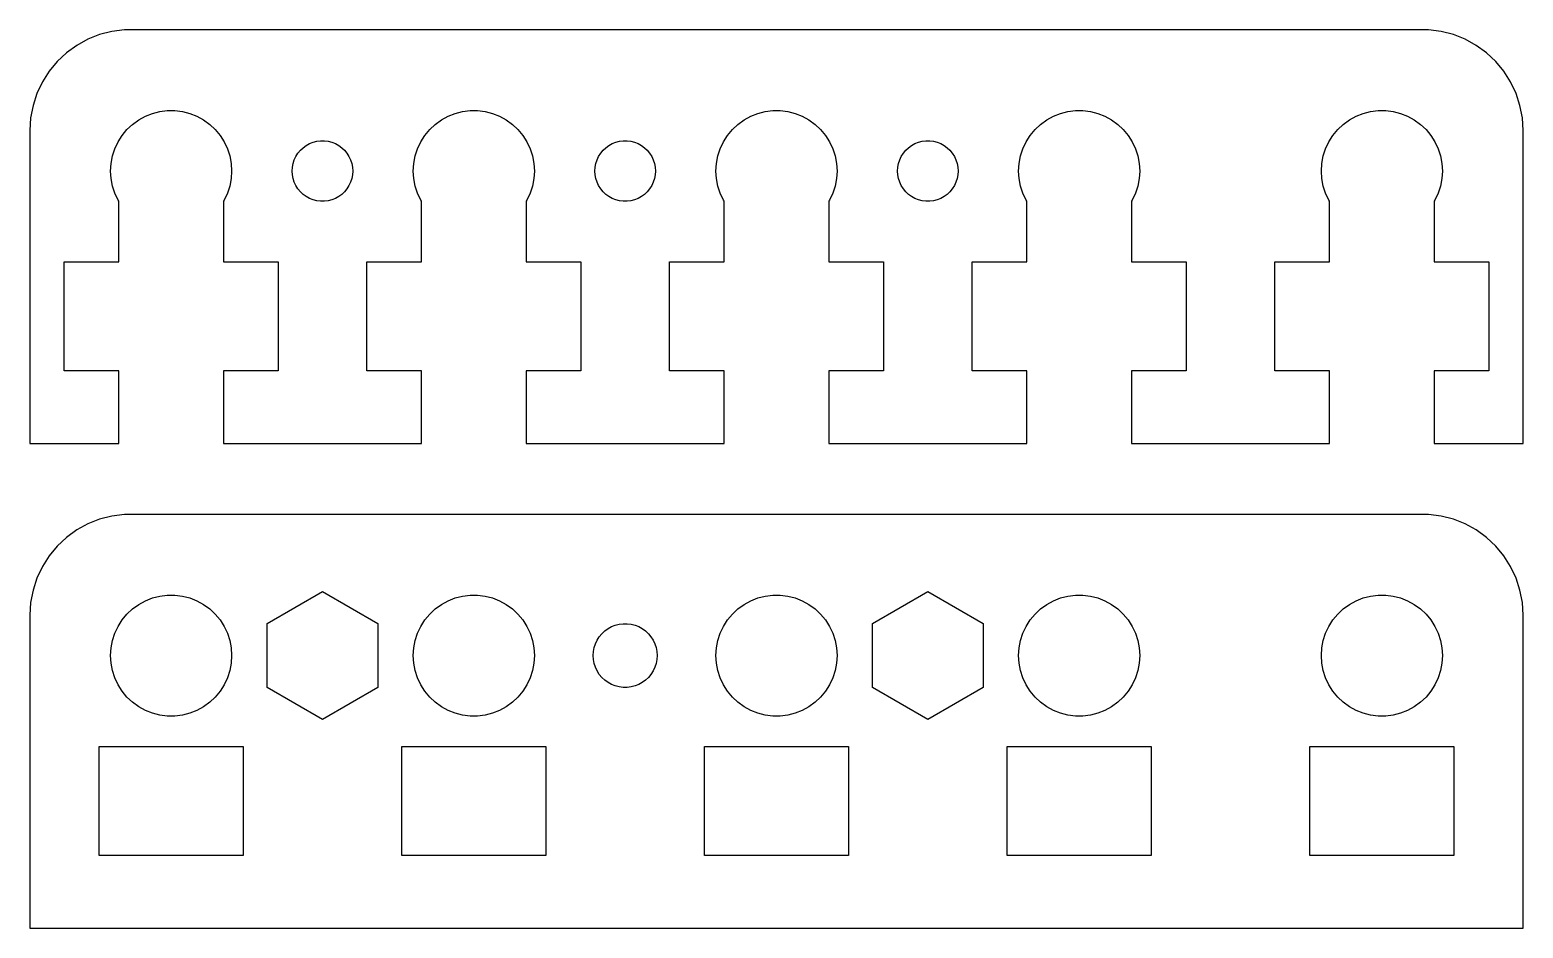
# Model space of a CAD drawing. Header units: metres. Extents: x -37 to 37, y 0 to 92.5.
# Drawn here: x -37 to 37, y 0 to 44.5 of the extents above; entities that cross this region are included whole.
import ezdxf

# ---------------------------------------------------------------- set-up
doc = ezdxf.new("R2010")
doc.units = ezdxf.units.M

msp = doc.modelspace()

# ---------------------------------------------------------------- linework, layer by layer
for p, q in [((-32.9369, 44.4114), (-33.5451, 44.2553)), ((-32.3139, 44.4901), (-32.9369, 44.4114)), ((32.3139, 44.4901), (-32.3139, 44.4901)), ((32.9369, 44.4114), (32.3139, 44.4901)), ((33.5451, 44.2553), (32.9369, 44.4114)), ((-34.6791, 43.7216), (-35.1871, 43.3526)), ((-34.1289, 44.0241), (-34.6791, 43.7216)), ((-33.5451, 44.2553), (-34.1289, 44.0241)), ((34.1289, 44.0241), (33.5451, 44.2553)), ((34.6791, 43.7216), (34.1289, 44.0241)), ((35.1871, 43.3526), (34.6791, 43.7216)), ((-35.6448, 42.9227), (-36.0451, 42.4389)), ((-35.1871, 43.3526), (-35.6448, 42.9227)), ((35.6448, 42.9227), (35.1871, 43.3526)), ((36.0451, 42.4389), (35.6448, 42.9227)), ((-36.0451, 42.4389), (-36.3815, 41.9088)), ((36.3815, 41.9088), (36.0451, 42.4389)), ((-36.3815, 41.9088), (-36.6489, 41.3406)), ((36.6489, 41.3406), (36.3815, 41.9088)), ((-36.8429, 40.7434), (-36.9606, 40.1267)), ((-36.6489, 41.3406), (-36.8429, 40.7434)), ((36.8429, 40.7434), (36.6489, 41.3406)), ((36.9606, 40.1267), (36.8429, 40.7434)), ((-36.9606, 40.1267), (-37, 39.5)), ((-31.9123, 39.8115), (-31.6075, 40.033)), ((-31.6075, 40.033), (-31.2773, 40.2145)), ((-31.2773, 40.2145), (-30.927, 40.3532)), ((-30.927, 40.3532), (-30.5621, 40.4469)), ((-30.5621, 40.4469), (-30.1884, 40.4941)), ((-30.1884, 40.4941), (-29.8116, 40.4941)), ((-29.8116, 40.4941), (-29.4379, 40.4469)), ((-29.4379, 40.4469), (-29.0729, 40.3532)), ((-29.0729, 40.3532), (-28.7227, 40.2145)), ((-28.7227, 40.2145), (-28.3925, 40.033)), ((-28.3925, 40.033), (-28.0877, 39.8115)), ((-16.9123, 39.8115), (-16.6075, 40.033)), ((-16.6075, 40.033), (-16.2773, 40.2145)), ((-16.2773, 40.2145), (-15.927, 40.3532)), ((-15.927, 40.3532), (-15.5621, 40.4469)), ((-15.5621, 40.4469), (-15.1884, 40.4941)), ((-15.1884, 40.4941), (-14.8116, 40.4941)), ((-14.8116, 40.4941), (-14.4379, 40.4469)), ((-14.4379, 40.4469), (-14.0729, 40.3532)), ((-14.0729, 40.3532), (-13.7227, 40.2145)), ((-13.7227, 40.2145), (-13.3925, 40.033)), ((-13.3925, 40.033), (-13.0877, 39.8115)), ((-1.91226, 39.8115), (-1.60747, 40.033)), ((-1.60747, 40.033), (-1.27733, 40.2145)), ((-1.27733, 40.2145), (-0.92705, 40.3532)), ((-0.92705, 40.3532), (-0.56213, 40.4469)), ((-0.56213, 40.4469), (-0.18837, 40.4941)), ((-0.18837, 40.4941), (0.18837, 40.4941)), ((0.18837, 40.4941), (0.56213, 40.4469)), ((0.56213, 40.4469), (0.92705, 40.3532)), ((0.92705, 40.3532), (1.27733, 40.2145)), ((1.27733, 40.2145), (1.60747, 40.033)), ((1.60747, 40.033), (1.91226, 39.8115)), ((13.0877, 39.8115), (13.3925, 40.033)), ((13.3925, 40.033), (13.7227, 40.2145)), ((13.7227, 40.2145), (14.0729, 40.3532)), ((14.0729, 40.3532), (14.4379, 40.4469)), ((14.4379, 40.4469), (14.8116, 40.4941)), ((14.8116, 40.4941), (15.1884, 40.4941)), ((15.1884, 40.4941), (15.5621, 40.4469)), ((15.5621, 40.4469), (15.927, 40.3532)), ((15.927, 40.3532), (16.2773, 40.2145)), ((16.2773, 40.2145), (16.6075, 40.033)), ((16.6075, 40.033), (16.9123, 39.8115)), ((28.0877, 39.8115), (28.3925, 40.033)), ((28.3925, 40.033), (28.7227, 40.2145)), ((28.7227, 40.2145), (29.0729, 40.3532)), ((29.0729, 40.3532), (29.4379, 40.4469)), ((29.4379, 40.4469), (29.8116, 40.4941)), ((29.8116, 40.4941), (30.1884, 40.4941)), ((30.1884, 40.4941), (30.5621, 40.4469)), ((30.5621, 40.4469), (30.927, 40.3532)), ((30.927, 40.3532), (31.2773, 40.2145)), ((31.2773, 40.2145), (31.6075, 40.033)), ((31.6075, 40.033), (31.9123, 39.8115)), ((37, 39.5), (36.9606, 40.1267)), ((-37, 39.5), (-37, 24)), ((-32.6289, 38.9453), (-32.427, 39.2634)), ((-32.427, 39.2634), (-32.1869, 39.5536)), ((-32.1869, 39.5536), (-31.9123, 39.8115)), ((-28.0877, 39.8115), (-27.8131, 39.5536)), ((-27.8131, 39.5536), (-27.5729, 39.2634)), ((-27.5729, 39.2634), (-27.3711, 38.9453)), ((-17.6289, 38.9453), (-17.427, 39.2634)), ((-17.427, 39.2634), (-17.1869, 39.5536)), ((-17.1869, 39.5536), (-16.9123, 39.8115)), ((-13.0877, 39.8115), (-12.8131, 39.5536)), ((-12.8131, 39.5536), (-12.5729, 39.2634)), ((-12.5729, 39.2634), (-12.3711, 38.9453)), ((-2.62891, 38.9453), (-2.42705, 39.2634)), ((-2.42705, 39.2634), (-2.1869, 39.5536)), ((-2.1869, 39.5536), (-1.91226, 39.8115)), ((1.91226, 39.8115), (2.1869, 39.5536)), ((2.1869, 39.5536), (2.42705, 39.2634)), ((2.42705, 39.2634), (2.62891, 38.9453)), ((12.3711, 38.9453), (12.5729, 39.2634)), ((12.5729, 39.2634), (12.8131, 39.5536)), ((12.8131, 39.5536), (13.0877, 39.8115)), ((16.9123, 39.8115), (17.1869, 39.5536)), ((17.1869, 39.5536), (17.427, 39.2634)), ((17.427, 39.2634), (17.6289, 38.9453)), ((27.3711, 38.9453), (27.5729, 39.2634)), ((27.5729, 39.2634), (27.8131, 39.5536)), ((27.8131, 39.5536), (28.0877, 39.8115)), ((31.9123, 39.8115), (32.1869, 39.5536)), ((32.1869, 39.5536), (32.427, 39.2634)), ((32.427, 39.2634), (32.6289, 38.9453)), ((37, 24), (37, 39.5)), ((-32.9057, 38.2461), (-32.7893, 38.6044)), ((-32.7893, 38.6044), (-32.6289, 38.9453)), ((-27.3711, 38.9453), (-27.2107, 38.6044)), ((-27.2107, 38.6044), (-27.0942, 38.2461)), ((-23.7135, 38.3817), (-23.5934, 38.5268)), ((-23.5934, 38.5268), (-23.4561, 38.6558)), ((-23.4561, 38.6558), (-23.3037, 38.7665)), ((-23.3037, 38.7665), (-23.1387, 38.8572)), ((-23.1387, 38.8572), (-22.9635, 38.9266)), ((-22.9635, 38.9266), (-22.7811, 38.9734)), ((-22.7811, 38.9734), (-22.5942, 38.997)), ((-22.5942, 38.997), (-22.4058, 38.997)), ((-22.4058, 38.997), (-22.2189, 38.9734)), ((-22.2189, 38.9734), (-22.0365, 38.9266)), ((-22.0365, 38.9266), (-21.8613, 38.8572)), ((-21.8613, 38.8572), (-21.6963, 38.7665)), ((-21.6963, 38.7665), (-21.5439, 38.6558)), ((-21.5439, 38.6558), (-21.4065, 38.5268)), ((-21.4065, 38.5268), (-21.2865, 38.3817)), ((-17.9057, 38.2461), (-17.7893, 38.6044)), ((-17.7893, 38.6044), (-17.6289, 38.9453)), ((-12.3711, 38.9453), (-12.2107, 38.6044)), ((-12.2107, 38.6044), (-12.0942, 38.2461)), ((-8.71352, 38.3817), (-8.59344, 38.5268)), ((-8.59344, 38.5268), (-8.45613, 38.6558)), ((-8.45613, 38.6558), (-8.30373, 38.7665)), ((-8.30373, 38.7665), (-8.13866, 38.8572)), ((-8.13866, 38.8572), (-7.96352, 38.9266)), ((-7.96352, 38.9266), (-7.78107, 38.9734)), ((-7.78107, 38.9734), (-7.59418, 38.997)), ((-7.59418, 38.997), (-7.40581, 38.997)), ((-7.40581, 38.997), (-7.21892, 38.9734)), ((-7.21892, 38.9734), (-7.03647, 38.9266)), ((-7.03647, 38.9266), (-6.86133, 38.8572)), ((-6.86133, 38.8572), (-6.69626, 38.7665)), ((-6.69626, 38.7665), (-6.54385, 38.6558)), ((-6.54385, 38.6558), (-6.40654, 38.5268)), ((-6.40654, 38.5268), (-6.28647, 38.3817)), ((-2.90575, 38.2461), (-2.78932, 38.6044)), ((-2.78932, 38.6044), (-2.62891, 38.9453)), ((2.62891, 38.9453), (2.78932, 38.6044)), ((2.78932, 38.6044), (2.90575, 38.2461)), ((6.28647, 38.3817), (6.40654, 38.5268)), ((6.40654, 38.5268), (6.54385, 38.6558)), ((6.54385, 38.6558), (6.69626, 38.7665)), ((6.69626, 38.7665), (6.86133, 38.8572)), ((6.86133, 38.8572), (7.03647, 38.9266)), ((7.03647, 38.9266), (7.21892, 38.9734)), ((7.21892, 38.9734), (7.40581, 38.997)), ((7.40581, 38.997), (7.59418, 38.997)), ((7.59418, 38.997), (7.78107, 38.9734)), ((7.78107, 38.9734), (7.96352, 38.9266)), ((7.96352, 38.9266), (8.13866, 38.8572)), ((8.13866, 38.8572), (8.30373, 38.7665)), ((8.30373, 38.7665), (8.45613, 38.6558)), ((8.45613, 38.6558), (8.59344, 38.5268)), ((8.59344, 38.5268), (8.71352, 38.3817)), ((12.0942, 38.2461), (12.2107, 38.6044)), ((12.2107, 38.6044), (12.3711, 38.9453)), ((17.6289, 38.9453), (17.7893, 38.6044)), ((17.7893, 38.6044), (17.9057, 38.2461)), ((27.0942, 38.2461), (27.2107, 38.6044)), ((27.2107, 38.6044), (27.3711, 38.9453)), ((32.6289, 38.9453), (32.7893, 38.6044)), ((32.7893, 38.6044), (32.9057, 38.2461)), ((-33, 37.5), (-32.9763, 37.876)), ((-32.9763, 37.876), (-32.9057, 38.2461)), ((-27.0942, 38.2461), (-27.0237, 37.876)), ((-27.0237, 37.876), (-27, 37.5)), ((-23.9882, 37.688), (-23.9529, 37.873)), ((-23.9529, 37.873), (-23.8947, 38.0522)), ((-23.8947, 38.0522), (-23.8145, 38.2226)), ((-23.8145, 38.2226), (-23.7135, 38.3817)), ((-21.2865, 38.3817), (-21.1855, 38.2226)), ((-21.1855, 38.2226), (-21.1053, 38.0522)), ((-21.1053, 38.0522), (-21.0471, 37.873)), ((-21.0471, 37.873), (-21.0118, 37.688)), ((-18, 37.5), (-17.9763, 37.876)), ((-17.9763, 37.876), (-17.9057, 38.2461)), ((-12.0942, 38.2461), (-12.0237, 37.876)), ((-12.0237, 37.876), (-12, 37.5)), ((-8.98816, 37.688), (-8.95287, 37.873)), ((-8.95287, 37.873), (-8.89465, 38.0522)), ((-8.89465, 38.0522), (-8.81445, 38.2226)), ((-8.81445, 38.2226), (-8.71352, 38.3817)), ((-6.28647, 38.3817), (-6.18553, 38.2226)), ((-6.18553, 38.2226), (-6.10533, 38.0522)), ((-6.10533, 38.0522), (-6.04712, 37.873)), ((-6.04712, 37.873), (-6.01183, 37.688)), ((-3, 37.5), (-2.97633, 37.876)), ((-2.97633, 37.876), (-2.90575, 38.2461)), ((2.90575, 38.2461), (2.97633, 37.876)), ((2.97633, 37.876), (3, 37.5)), ((6.01183, 37.688), (6.04712, 37.873)), ((6.04712, 37.873), (6.10533, 38.0522)), ((6.10533, 38.0522), (6.18553, 38.2226)), ((6.18553, 38.2226), (6.28647, 38.3817)), ((8.71352, 38.3817), (8.81445, 38.2226)), ((8.81445, 38.2226), (8.89465, 38.0522)), ((8.89465, 38.0522), (8.95287, 37.873)), ((8.95287, 37.873), (8.98816, 37.688)), ((12, 37.5), (12.0237, 37.876)), ((12.0237, 37.876), (12.0942, 38.2461)), ((17.9057, 38.2461), (17.9763, 37.876)), ((17.9763, 37.876), (18, 37.5)), ((27, 37.5), (27.0237, 37.876)), ((27.0237, 37.876), (27.0942, 38.2461)), ((32.9057, 38.2461), (32.9763, 37.876)), ((32.9763, 37.876), (33, 37.5)), ((-32.9763, 37.124), (-33, 37.5)), ((-32.9057, 36.7539), (-32.9763, 37.124)), ((-27.0237, 37.124), (-27.0942, 36.7539)), ((-27, 37.5), (-27.0237, 37.124)), ((-24, 37.5), (-23.9882, 37.688)), ((-23.9882, 37.312), (-24, 37.5)), ((-23.9529, 37.127), (-23.9882, 37.312)), ((-23.8947, 36.9478), (-23.9529, 37.127)), ((-21.0471, 37.127), (-21.1053, 36.9478)), ((-21.0118, 37.312), (-21.0471, 37.127)), ((-21.0118, 37.688), (-21, 37.5)), ((-21, 37.5), (-21.0118, 37.312)), ((-17.9763, 37.124), (-18, 37.5)), ((-17.9057, 36.7539), (-17.9763, 37.124)), ((-12.0237, 37.124), (-12.0942, 36.7539)), ((-12, 37.5), (-12.0237, 37.124)), ((-9, 37.5), (-8.98816, 37.688)), ((-8.98816, 37.312), (-9, 37.5)), ((-8.95287, 37.127), (-8.98816, 37.312)), ((-8.89465, 36.9478), (-8.95287, 37.127)), ((-6.04712, 37.127), (-6.10533, 36.9478)), ((-6.01183, 37.312), (-6.04712, 37.127)), ((-6.01183, 37.688), (-6, 37.5)), ((-6, 37.5), (-6.01183, 37.312)), ((-2.97633, 37.124), (-3, 37.5)), ((-2.90575, 36.7539), (-2.97633, 37.124)), ((2.97633, 37.124), (2.90575, 36.7539)), ((3, 37.5), (2.97633, 37.124)), ((6, 37.5), (6.01183, 37.688)), ((6.01183, 37.312), (6, 37.5)), ((6.04712, 37.127), (6.01183, 37.312)), ((6.10533, 36.9478), (6.04712, 37.127)), ((8.95287, 37.127), (8.89465, 36.9478)), ((8.98816, 37.312), (8.95287, 37.127)), ((8.98816, 37.688), (9, 37.5)), ((9, 37.5), (8.98816, 37.312)), ((12.0237, 37.124), (12, 37.5)), ((12.0942, 36.7539), (12.0237, 37.124)), ((17.9763, 37.124), (17.9057, 36.7539)), ((18, 37.5), (17.9763, 37.124)), ((27.0237, 37.124), (27, 37.5)), ((27.0942, 36.7539), (27.0237, 37.124)), ((32.9763, 37.124), (32.9057, 36.7539)), ((33, 37.5), (32.9763, 37.124)), ((-32.7893, 36.3956), (-32.9057, 36.7539)), ((-32.6289, 36.0547), (-32.7893, 36.3956)), ((-27.2107, 36.3956), (-27.3711, 36.0547)), ((-27.0942, 36.7539), (-27.2107, 36.3956)), ((-23.8145, 36.7774), (-23.8947, 36.9478)), ((-23.7135, 36.6183), (-23.8145, 36.7774)), ((-23.5934, 36.4732), (-23.7135, 36.6183)), ((-23.4561, 36.3442), (-23.5934, 36.4732)), ((-23.3037, 36.2335), (-23.4561, 36.3442)), ((-21.5439, 36.3442), (-21.6963, 36.2335)), ((-21.4065, 36.4732), (-21.5439, 36.3442)), ((-21.2865, 36.6183), (-21.4065, 36.4732)), ((-21.1855, 36.7774), (-21.2865, 36.6183)), ((-21.1053, 36.9478), (-21.1855, 36.7774)), ((-17.7893, 36.3956), (-17.9057, 36.7539)), ((-17.6289, 36.0547), (-17.7893, 36.3956)), ((-12.2107, 36.3956), (-12.3711, 36.0547)), ((-12.0942, 36.7539), (-12.2107, 36.3956)), ((-8.81445, 36.7774), (-8.89465, 36.9478)), ((-8.71352, 36.6183), (-8.81445, 36.7774)), ((-8.59344, 36.4732), (-8.71352, 36.6183)), ((-8.45613, 36.3442), (-8.59344, 36.4732)), ((-8.30373, 36.2335), (-8.45613, 36.3442)), ((-6.54385, 36.3442), (-6.69626, 36.2335)), ((-6.40654, 36.4732), (-6.54385, 36.3442)), ((-6.28647, 36.6183), (-6.40654, 36.4732)), ((-6.18553, 36.7774), (-6.28647, 36.6183)), ((-6.10533, 36.9478), (-6.18553, 36.7774)), ((-2.78932, 36.3956), (-2.90575, 36.7539)), ((-2.62891, 36.0547), (-2.78932, 36.3956)), ((2.78932, 36.3956), (2.62891, 36.0547)), ((2.90575, 36.7539), (2.78932, 36.3956)), ((6.18553, 36.7774), (6.10533, 36.9478)), ((6.28647, 36.6183), (6.18553, 36.7774)), ((6.40654, 36.4732), (6.28647, 36.6183)), ((6.54385, 36.3442), (6.40654, 36.4732)), ((6.69626, 36.2335), (6.54385, 36.3442)), ((8.45613, 36.3442), (8.30373, 36.2335)), ((8.59344, 36.4732), (8.45613, 36.3442)), ((8.71352, 36.6183), (8.59344, 36.4732)), ((8.81445, 36.7774), (8.71352, 36.6183)), ((8.89465, 36.9478), (8.81445, 36.7774)), ((12.2107, 36.3956), (12.0942, 36.7539)), ((12.3711, 36.0547), (12.2107, 36.3956)), ((17.7893, 36.3956), (17.6289, 36.0547)), ((17.9057, 36.7539), (17.7893, 36.3956)), ((27.2107, 36.3956), (27.0942, 36.7539)), ((27.3711, 36.0547), (27.2107, 36.3956)), ((32.7893, 36.3956), (32.6289, 36.0547)), ((32.9057, 36.7539), (32.7893, 36.3956)), ((-32.5942, 36), (-32.6289, 36.0547)), ((-32.5942, 33), (-32.5942, 36)), ((-27.3711, 36.0547), (-27.4058, 36)), ((-27.4058, 36), (-27.4058, 33)), ((-23.1387, 36.1427), (-23.3037, 36.2335)), ((-22.9635, 36.0734), (-23.1387, 36.1427)), ((-22.7811, 36.0266), (-22.9635, 36.0734)), ((-22.5942, 36.0029), (-22.7811, 36.0266)), ((-22.4058, 36.0029), (-22.5942, 36.0029)), ((-22.2189, 36.0266), (-22.4058, 36.0029)), ((-22.0365, 36.0734), (-22.2189, 36.0266)), ((-21.8613, 36.1427), (-22.0365, 36.0734)), ((-21.6963, 36.2335), (-21.8613, 36.1427)), ((-17.5942, 36), (-17.6289, 36.0547)), ((-17.5942, 33), (-17.5942, 36)), ((-12.3711, 36.0547), (-12.4058, 36)), ((-12.4058, 36), (-12.4058, 33)), ((-8.13866, 36.1427), (-8.30373, 36.2335)), ((-7.96352, 36.0734), (-8.13866, 36.1427)), ((-7.78107, 36.0266), (-7.96352, 36.0734)), ((-7.59418, 36.0029), (-7.78107, 36.0266)), ((-7.40581, 36.0029), (-7.59418, 36.0029)), ((-7.21892, 36.0266), (-7.40581, 36.0029)), ((-7.03647, 36.0734), (-7.21892, 36.0266)), ((-6.86133, 36.1427), (-7.03647, 36.0734)), ((-6.69626, 36.2335), (-6.86133, 36.1427)), ((-2.59418, 36), (-2.62891, 36.0547)), ((-2.59418, 33), (-2.59418, 36)), ((2.62891, 36.0547), (2.59418, 36)), ((2.59418, 36), (2.59418, 33)), ((6.86133, 36.1427), (6.69626, 36.2335)), ((7.03647, 36.0734), (6.86133, 36.1427)), ((7.21892, 36.0266), (7.03647, 36.0734)), ((7.40581, 36.0029), (7.21892, 36.0266)), ((7.59418, 36.0029), (7.40581, 36.0029)), ((7.78107, 36.0266), (7.59418, 36.0029)), ((7.96352, 36.0734), (7.78107, 36.0266)), ((8.13866, 36.1427), (7.96352, 36.0734)), ((8.30373, 36.2335), (8.13866, 36.1427)), ((12.4058, 36), (12.3711, 36.0547)), ((12.4058, 33), (12.4058, 36)), ((17.6289, 36.0547), (17.5942, 36)), ((17.5942, 36), (17.5942, 33)), ((27.4058, 36), (27.3711, 36.0547)), ((27.4058, 33), (27.4058, 36)), ((32.6289, 36.0547), (32.5942, 36)), ((32.5942, 36), (32.5942, 33)), ((-35.304, 27.6), (-35.304, 33)), ((-35.304, 33), (-32.5942, 33)), ((-27.4058, 33), (-24.696, 33)), ((-24.696, 33), (-24.696, 27.6)), ((-20.304, 27.6), (-20.304, 33)), ((-20.304, 33), (-17.5942, 33)), ((-12.4058, 33), (-9.69603, 33)), ((-9.69603, 33), (-9.69603, 27.6)), ((-5.30396, 27.6), (-5.30396, 33)), ((-5.30396, 33), (-2.59418, 33)), ((2.59418, 33), (5.30396, 33)), ((5.30396, 33), (5.30396, 27.6)), ((9.69603, 27.6), (9.69603, 33)), ((9.69603, 33), (12.4058, 33)), ((17.5942, 33), (20.304, 33)), ((20.304, 33), (20.304, 27.6)), ((24.696, 27.6), (24.696, 33)), ((24.696, 33), (27.4058, 33)), ((32.5942, 33), (35.304, 33)), ((35.304, 33), (35.304, 27.6)), ((-32.5942, 27.6), (-35.304, 27.6)), ((-32.5942, 24), (-32.5942, 27.6)), ((-24.696, 27.6), (-27.4058, 27.6)), ((-27.4058, 27.6), (-27.4058, 24)), ((-17.5942, 27.6), (-20.304, 27.6)), ((-17.5942, 24), (-17.5942, 27.6)), ((-9.69603, 27.6), (-12.4058, 27.6)), ((-12.4058, 27.6), (-12.4058, 24)), ((-2.59418, 27.6), (-5.30396, 27.6)), ((-2.59418, 24), (-2.59418, 27.6)), ((5.30396, 27.6), (2.59418, 27.6)), ((2.59418, 27.6), (2.59418, 24)), ((12.4058, 27.6), (9.69603, 27.6)), ((12.4058, 24), (12.4058, 27.6)), ((20.304, 27.6), (17.5942, 27.6)), ((17.5942, 27.6), (17.5942, 24)), ((27.4058, 27.6), (24.696, 27.6)), ((27.4058, 24), (27.4058, 27.6)), ((35.304, 27.6), (32.5942, 27.6)), ((32.5942, 27.6), (32.5942, 24)), ((-37, 24), (-32.5942, 24)), ((-27.4058, 24), (-17.5942, 24)), ((-12.4058, 24), (-2.59418, 24)), ((2.59418, 24), (12.4058, 24)), ((17.5942, 24), (27.4058, 24)), ((32.5942, 24), (37, 24)), ((-34.1289, 20.0241), (-34.6791, 19.7216)), ((-33.5451, 20.2553), (-34.1289, 20.0241)), ((-32.9369, 20.4114), (-33.5451, 20.2553)), ((-32.3139, 20.4901), (-32.9369, 20.4114)), ((32.3139, 20.4901), (-32.3139, 20.4901)), ((32.9369, 20.4114), (32.3139, 20.4901)), ((33.5451, 20.2553), (32.9369, 20.4114)), ((34.1289, 20.0241), (33.5451, 20.2553)), ((34.6791, 19.7216), (34.1289, 20.0241)), ((-35.1871, 19.3526), (-35.6448, 18.9227)), ((-34.6791, 19.7216), (-35.1871, 19.3526)), ((35.1871, 19.3526), (34.6791, 19.7216)), ((35.6448, 18.9227), (35.1871, 19.3526)), ((-35.6448, 18.9227), (-36.0451, 18.4389)), ((36.0451, 18.4389), (35.6448, 18.9227)), ((-36.3815, 17.9088), (-36.6489, 17.3406)), ((-36.0451, 18.4389), (-36.3815, 17.9088)), ((36.3815, 17.9088), (36.0451, 18.4389)), ((36.6489, 17.3406), (36.3815, 17.9088)), ((-36.6489, 17.3406), (-36.8429, 16.7434)), ((36.8429, 16.7434), (36.6489, 17.3406)), ((-36.8429, 16.7434), (-36.9606, 16.1267)), ((-31.2773, 16.2145), (-30.927, 16.3532)), ((-30.927, 16.3532), (-30.5621, 16.4469)), ((-30.5621, 16.4469), (-30.1884, 16.4941)), ((-30.1884, 16.4941), (-29.8116, 16.4941)), ((-29.8116, 16.4941), (-29.4379, 16.4469)), ((-29.4379, 16.4469), (-29.0729, 16.3532)), ((-29.0729, 16.3532), (-28.7227, 16.2145)), ((-25.2483, 15.0867), (-22.5, 16.6735)), ((-22.5, 16.6735), (-19.7517, 15.0867)), ((-16.2773, 16.2145), (-15.927, 16.3532)), ((-15.927, 16.3532), (-15.5621, 16.4469)), ((-15.5621, 16.4469), (-15.1884, 16.4941)), ((-15.1884, 16.4941), (-14.8116, 16.4941)), ((-14.8116, 16.4941), (-14.4379, 16.4469)), ((-14.4379, 16.4469), (-14.0729, 16.3532)), ((-14.0729, 16.3532), (-13.7227, 16.2145)), ((-1.27733, 16.2145), (-0.92705, 16.3532)), ((-0.92705, 16.3532), (-0.56213, 16.4469)), ((-0.56213, 16.4469), (-0.18837, 16.4941)), ((-0.18837, 16.4941), (0.18837, 16.4941)), ((0.18837, 16.4941), (0.56213, 16.4469)), ((0.56213, 16.4469), (0.92705, 16.3532)), ((0.92705, 16.3532), (1.27733, 16.2145)), ((4.75166, 15.0867), (7.5, 16.6735)), ((7.5, 16.6735), (10.2483, 15.0867)), ((13.7227, 16.2145), (14.0729, 16.3532)), ((14.0729, 16.3532), (14.4379, 16.4469)), ((14.4379, 16.4469), (14.8116, 16.4941)), ((14.8116, 16.4941), (15.1884, 16.4941)), ((15.1884, 16.4941), (15.5621, 16.4469)), ((15.5621, 16.4469), (15.927, 16.3532)), ((15.927, 16.3532), (16.2773, 16.2145)), ((28.7227, 16.2145), (29.0729, 16.3532)), ((29.0729, 16.3532), (29.4379, 16.4469)), ((29.4379, 16.4469), (29.8116, 16.4941)), ((29.8116, 16.4941), (30.1884, 16.4941)), ((30.1884, 16.4941), (30.5621, 16.4469)), ((30.5621, 16.4469), (30.927, 16.3532)), ((30.927, 16.3532), (31.2773, 16.2145)), ((36.9606, 16.1267), (36.8429, 16.7434)), ((-36.9606, 16.1267), (-37, 15.5)), ((-32.427, 15.2634), (-32.1869, 15.5536)), ((-32.1869, 15.5536), (-31.9123, 15.8115)), ((-31.9123, 15.8115), (-31.6075, 16.033)), ((-31.6075, 16.033), (-31.2773, 16.2145)), ((-28.7227, 16.2145), (-28.3925, 16.033)), ((-28.3925, 16.033), (-28.0877, 15.8115)), ((-28.0877, 15.8115), (-27.8131, 15.5536)), ((-27.8131, 15.5536), (-27.5729, 15.2634)), ((-17.427, 15.2634), (-17.1869, 15.5536)), ((-17.1869, 15.5536), (-16.9123, 15.8115)), ((-16.9123, 15.8115), (-16.6075, 16.033)), ((-16.6075, 16.033), (-16.2773, 16.2145)), ((-13.7227, 16.2145), (-13.3925, 16.033)), ((-13.3925, 16.033), (-13.0877, 15.8115)), ((-13.0877, 15.8115), (-12.8131, 15.5536)), ((-12.8131, 15.5536), (-12.5729, 15.2634)), ((-2.42705, 15.2634), (-2.1869, 15.5536)), ((-2.1869, 15.5536), (-1.91226, 15.8115)), ((-1.91226, 15.8115), (-1.60747, 16.033)), ((-1.60747, 16.033), (-1.27733, 16.2145)), ((1.27733, 16.2145), (1.60747, 16.033)), ((1.60747, 16.033), (1.91226, 15.8115)), ((1.91226, 15.8115), (2.1869, 15.5536)), ((2.1869, 15.5536), (2.42705, 15.2634)), ((12.5729, 15.2634), (12.8131, 15.5536)), ((12.8131, 15.5536), (13.0877, 15.8115)), ((13.0877, 15.8115), (13.3925, 16.033)), ((13.3925, 16.033), (13.7227, 16.2145)), ((16.2773, 16.2145), (16.6075, 16.033)), ((16.6075, 16.033), (16.9123, 15.8115)), ((16.9123, 15.8115), (17.1869, 15.5536)), ((17.1869, 15.5536), (17.427, 15.2634)), ((27.5729, 15.2634), (27.8131, 15.5536)), ((27.8131, 15.5536), (28.0877, 15.8115)), ((28.0877, 15.8115), (28.3925, 16.033)), ((28.3925, 16.033), (28.7227, 16.2145)), ((31.2773, 16.2145), (31.6075, 16.033)), ((31.6075, 16.033), (31.9123, 15.8115)), ((31.9123, 15.8115), (32.1869, 15.5536)), ((32.1869, 15.5536), (32.427, 15.2634)), ((37, 15.5), (36.9606, 16.1267)), ((-37, 15.5), (-37, 0)), ((-32.7893, 14.6044), (-32.6289, 14.9453)), ((-32.6289, 14.9453), (-32.427, 15.2634)), ((-27.5729, 15.2634), (-27.3711, 14.9453)), ((-27.3711, 14.9453), (-27.2107, 14.6044)), ((-25.2483, 11.9133), (-25.2483, 15.0867)), ((-19.7517, 15.0867), (-19.7517, 11.9133)), ((-17.7893, 14.6044), (-17.6289, 14.9453)), ((-17.6289, 14.9453), (-17.427, 15.2634)), ((-12.5729, 15.2634), (-12.3711, 14.9453)), ((-12.3711, 14.9453), (-12.2107, 14.6044)), ((-8.50862, 14.7192), (-8.34785, 14.836)), ((-8.34785, 14.836), (-8.17372, 14.9317)), ((-8.17372, 14.9317), (-7.98897, 15.0049)), ((-7.98897, 15.0049), (-7.79649, 15.0543)), ((-7.79649, 15.0543), (-7.59935, 15.0792)), ((-7.59935, 15.0792), (-7.40063, 15.0792)), ((-7.40063, 15.0792), (-7.20349, 15.0543)), ((-7.20349, 15.0543), (-7.01102, 15.0049)), ((-7.01102, 15.0049), (-6.82626, 14.9317)), ((-6.82626, 14.9317), (-6.65213, 14.836)), ((-6.65213, 14.836), (-6.49136, 14.7192)), ((-2.78932, 14.6044), (-2.62891, 14.9453)), ((-2.62891, 14.9453), (-2.42705, 15.2634)), ((2.42705, 15.2634), (2.62891, 14.9453)), ((2.62891, 14.9453), (2.78932, 14.6044)), ((4.75166, 11.9133), (4.75166, 15.0867)), ((10.2483, 15.0867), (10.2483, 11.9133)), ((12.2107, 14.6044), (12.3711, 14.9453)), ((12.3711, 14.9453), (12.5729, 15.2634)), ((17.427, 15.2634), (17.6289, 14.9453)), ((17.6289, 14.9453), (17.7893, 14.6044)), ((27.2107, 14.6044), (27.3711, 14.9453)), ((27.3711, 14.9453), (27.5729, 15.2634)), ((32.427, 15.2634), (32.6289, 14.9453)), ((32.6289, 14.9453), (32.7893, 14.6044)), ((37, 0), (37, 15.5)), ((-32.9763, 13.876), (-32.9057, 14.2461)), ((-32.9057, 14.2461), (-32.7893, 14.6044)), ((-27.2107, 14.6044), (-27.0942, 14.2461)), ((-27.0942, 14.2461), (-27.0237, 13.876)), ((-17.9763, 13.876), (-17.9057, 14.2461)), ((-17.9057, 14.2461), (-17.7893, 14.6044)), ((-12.2107, 14.6044), (-12.0942, 14.2461)), ((-12.0942, 14.2461), (-12.0237, 13.876)), ((-9.03264, 13.8935), (-8.97122, 14.0825)), ((-8.97122, 14.0825), (-8.88661, 14.2623)), ((-8.88661, 14.2623), (-8.78014, 14.4301)), ((-8.78014, 14.4301), (-8.65347, 14.5832)), ((-8.65347, 14.5832), (-8.50862, 14.7192)), ((-6.49136, 14.7192), (-6.34651, 14.5832)), ((-6.34651, 14.5832), (-6.21985, 14.4301)), ((-6.21985, 14.4301), (-6.11336, 14.2623)), ((-6.11336, 14.2623), (-6.02876, 14.0825)), ((-6.02876, 14.0825), (-5.96735, 13.8935)), ((-2.97633, 13.876), (-2.90575, 14.2461)), ((-2.90575, 14.2461), (-2.78932, 14.6044)), ((2.78932, 14.6044), (2.90575, 14.2461)), ((2.90575, 14.2461), (2.97633, 13.876)), ((12.0237, 13.876), (12.0942, 14.2461)), ((12.0942, 14.2461), (12.2107, 14.6044)), ((17.7893, 14.6044), (17.9057, 14.2461)), ((17.9057, 14.2461), (17.9763, 13.876)), ((27.0237, 13.876), (27.0942, 14.2461)), ((27.0942, 14.2461), (27.2107, 14.6044)), ((32.7893, 14.6044), (32.9057, 14.2461)), ((32.9057, 14.2461), (32.9763, 13.876)), ((-33, 13.5), (-32.9763, 13.876)), ((-32.9763, 13.124), (-33, 13.5)), ((-27.0237, 13.876), (-27, 13.5)), ((-27, 13.5), (-27.0237, 13.124)), ((-18, 13.5), (-17.9763, 13.876)), ((-17.9763, 13.124), (-18, 13.5)), ((-12.0237, 13.876), (-12, 13.5)), ((-12, 13.5), (-12.0237, 13.124)), ((-9.08235, 13.5), (-9.06987, 13.6983)), ((-9.06987, 13.3017), (-9.08235, 13.5)), ((-9.06987, 13.6983), (-9.03264, 13.8935)), ((-5.96735, 13.8935), (-5.93011, 13.6983)), ((-5.93011, 13.6983), (-5.91763, 13.5)), ((-5.91763, 13.5), (-5.93011, 13.3017)), ((-3, 13.5), (-2.97633, 13.876)), ((-2.97633, 13.124), (-3, 13.5)), ((2.97633, 13.876), (3, 13.5)), ((3, 13.5), (2.97633, 13.124)), ((12, 13.5), (12.0237, 13.876)), ((12.0237, 13.124), (12, 13.5)), ((17.9763, 13.876), (18, 13.5)), ((18, 13.5), (17.9763, 13.124)), ((27, 13.5), (27.0237, 13.876)), ((27.0237, 13.124), (27, 13.5)), ((32.9763, 13.876), (33, 13.5)), ((33, 13.5), (32.9763, 13.124)), ((-32.9057, 12.7539), (-32.9763, 13.124)), ((-32.7893, 12.3956), (-32.9057, 12.7539)), ((-27.0942, 12.7539), (-27.2107, 12.3956)), ((-27.0237, 13.124), (-27.0942, 12.7539)), ((-17.9057, 12.7539), (-17.9763, 13.124)), ((-17.7893, 12.3956), (-17.9057, 12.7539)), ((-12.0942, 12.7539), (-12.2107, 12.3956)), ((-12.0237, 13.124), (-12.0942, 12.7539)), ((-9.03264, 13.1065), (-9.06987, 13.3017)), ((-8.97122, 12.9175), (-9.03264, 13.1065)), ((-8.88661, 12.7377), (-8.97122, 12.9175)), ((-8.78014, 12.5699), (-8.88661, 12.7377)), ((-6.11336, 12.7377), (-6.21985, 12.5699)), ((-6.02876, 12.9175), (-6.11336, 12.7377)), ((-5.96735, 13.1065), (-6.02876, 12.9175)), ((-5.93011, 13.3017), (-5.96735, 13.1065)), ((-2.90575, 12.7539), (-2.97633, 13.124)), ((-2.78932, 12.3956), (-2.90575, 12.7539)), ((2.90575, 12.7539), (2.78932, 12.3956)), ((2.97633, 13.124), (2.90575, 12.7539)), ((12.0942, 12.7539), (12.0237, 13.124)), ((12.2107, 12.3956), (12.0942, 12.7539)), ((17.9057, 12.7539), (17.7893, 12.3956)), ((17.9763, 13.124), (17.9057, 12.7539)), ((27.0942, 12.7539), (27.0237, 13.124)), ((27.2107, 12.3956), (27.0942, 12.7539)), ((32.9057, 12.7539), (32.7893, 12.3956)), ((32.9763, 13.124), (32.9057, 12.7539)), ((-32.6289, 12.0547), (-32.7893, 12.3956)), ((-32.427, 11.7366), (-32.6289, 12.0547)), ((-27.3711, 12.0547), (-27.5729, 11.7366)), ((-27.2107, 12.3956), (-27.3711, 12.0547)), ((-22.5, 10.3265), (-25.2483, 11.9133)), ((-19.7517, 11.9133), (-22.5, 10.3265)), ((-17.6289, 12.0547), (-17.7893, 12.3956)), ((-17.427, 11.7366), (-17.6289, 12.0547)), ((-12.3711, 12.0547), (-12.5729, 11.7366)), ((-12.2107, 12.3956), (-12.3711, 12.0547)), ((-8.65347, 12.4168), (-8.78014, 12.5699)), ((-8.50862, 12.2808), (-8.65347, 12.4168)), ((-8.34785, 12.164), (-8.50862, 12.2808)), ((-8.17372, 12.0682), (-8.34785, 12.164)), ((-7.98897, 11.9951), (-8.17372, 12.0682)), ((-7.79649, 11.9457), (-7.98897, 11.9951)), ((-7.59935, 11.9208), (-7.79649, 11.9457)), ((-7.40063, 11.9208), (-7.59935, 11.9208)), ((-7.20349, 11.9457), (-7.40063, 11.9208)), ((-7.01102, 11.9951), (-7.20349, 11.9457)), ((-6.82626, 12.0682), (-7.01102, 11.9951)), ((-6.65213, 12.164), (-6.82626, 12.0682)), ((-6.49136, 12.2808), (-6.65213, 12.164)), ((-6.34651, 12.4168), (-6.49136, 12.2808)), ((-6.21985, 12.5699), (-6.34651, 12.4168)), ((-2.62891, 12.0547), (-2.78932, 12.3956)), ((-2.42705, 11.7366), (-2.62891, 12.0547)), ((2.62891, 12.0547), (2.42705, 11.7366)), ((2.78932, 12.3956), (2.62891, 12.0547)), ((7.49998, 10.3265), (4.75166, 11.9133)), ((10.2483, 11.9133), (7.49998, 10.3265)), ((12.3711, 12.0547), (12.2107, 12.3956)), ((12.5729, 11.7366), (12.3711, 12.0547)), ((17.6289, 12.0547), (17.427, 11.7366)), ((17.7893, 12.3956), (17.6289, 12.0547)), ((27.3711, 12.0547), (27.2107, 12.3956)), ((27.5729, 11.7366), (27.3711, 12.0547)), ((32.6289, 12.0547), (32.427, 11.7366)), ((32.7893, 12.3956), (32.6289, 12.0547)), ((-32.1869, 11.4464), (-32.427, 11.7366)), ((-31.9123, 11.1884), (-32.1869, 11.4464)), ((-31.6075, 10.967), (-31.9123, 11.1884)), ((-28.0877, 11.1884), (-28.3925, 10.967)), ((-27.8131, 11.4464), (-28.0877, 11.1884)), ((-27.5729, 11.7366), (-27.8131, 11.4464)), ((-17.1869, 11.4464), (-17.427, 11.7366)), ((-16.9123, 11.1884), (-17.1869, 11.4464)), ((-16.6075, 10.967), (-16.9123, 11.1884)), ((-13.0877, 11.1884), (-13.3925, 10.967)), ((-12.8131, 11.4464), (-13.0877, 11.1884)), ((-12.5729, 11.7366), (-12.8131, 11.4464)), ((-2.1869, 11.4464), (-2.42705, 11.7366)), ((-1.91226, 11.1884), (-2.1869, 11.4464)), ((-1.60747, 10.967), (-1.91226, 11.1884)), ((1.91226, 11.1884), (1.60747, 10.967)), ((2.1869, 11.4464), (1.91226, 11.1884)), ((2.42705, 11.7366), (2.1869, 11.4464)), ((12.8131, 11.4464), (12.5729, 11.7366)), ((13.0877, 11.1884), (12.8131, 11.4464)), ((13.3925, 10.967), (13.0877, 11.1884)), ((16.9123, 11.1884), (16.6075, 10.967)), ((17.1869, 11.4464), (16.9123, 11.1884)), ((17.427, 11.7366), (17.1869, 11.4464)), ((27.8131, 11.4464), (27.5729, 11.7366)), ((28.0877, 11.1884), (27.8131, 11.4464)), ((28.3925, 10.967), (28.0877, 11.1884)), ((31.9123, 11.1884), (31.6075, 10.967)), ((32.1869, 11.4464), (31.9123, 11.1884)), ((32.427, 11.7366), (32.1869, 11.4464)), ((-31.2773, 10.7855), (-31.6075, 10.967)), ((-30.927, 10.6468), (-31.2773, 10.7855)), ((-30.5621, 10.5531), (-30.927, 10.6468)), ((-30.1884, 10.5059), (-30.5621, 10.5531)), ((-29.8116, 10.5059), (-30.1884, 10.5059)), ((-29.4379, 10.5531), (-29.8116, 10.5059)), ((-29.0729, 10.6468), (-29.4379, 10.5531)), ((-28.7227, 10.7855), (-29.0729, 10.6468)), ((-28.3925, 10.967), (-28.7227, 10.7855)), ((-16.2773, 10.7855), (-16.6075, 10.967)), ((-15.927, 10.6468), (-16.2773, 10.7855)), ((-15.5621, 10.5531), (-15.927, 10.6468)), ((-15.1884, 10.5059), (-15.5621, 10.5531)), ((-14.8116, 10.5059), (-15.1884, 10.5059)), ((-14.4379, 10.5531), (-14.8116, 10.5059)), ((-14.0729, 10.6468), (-14.4379, 10.5531)), ((-13.7227, 10.7855), (-14.0729, 10.6468)), ((-13.3925, 10.967), (-13.7227, 10.7855)), ((-1.27733, 10.7855), (-1.60747, 10.967)), ((-0.92705, 10.6468), (-1.27733, 10.7855)), ((-0.56213, 10.5531), (-0.92705, 10.6468)), ((-0.18837, 10.5059), (-0.56213, 10.5531)), ((0.18837, 10.5059), (-0.18837, 10.5059)), ((0.56213, 10.5531), (0.18837, 10.5059)), ((0.92705, 10.6468), (0.56213, 10.5531)), ((1.27733, 10.7855), (0.92705, 10.6468)), ((1.60747, 10.967), (1.27733, 10.7855)), ((13.7227, 10.7855), (13.3925, 10.967)), ((14.0729, 10.6468), (13.7227, 10.7855)), ((14.4379, 10.5531), (14.0729, 10.6468)), ((14.8116, 10.5059), (14.4379, 10.5531)), ((15.1884, 10.5059), (14.8116, 10.5059)), ((15.5621, 10.5531), (15.1884, 10.5059)), ((15.927, 10.6468), (15.5621, 10.5531)), ((16.2773, 10.7855), (15.927, 10.6468)), ((16.6075, 10.967), (16.2773, 10.7855)), ((28.7227, 10.7855), (28.3925, 10.967)), ((29.0729, 10.6468), (28.7227, 10.7855)), ((29.4379, 10.5531), (29.0729, 10.6468)), ((29.8116, 10.5059), (29.4379, 10.5531)), ((30.1884, 10.5059), (29.8116, 10.5059)), ((30.5621, 10.5531), (30.1884, 10.5059)), ((30.927, 10.6468), (30.5621, 10.5531)), ((31.2773, 10.7855), (30.927, 10.6468)), ((31.6075, 10.967), (31.2773, 10.7855)), ((-33.5719, 3.59999), (-33.5719, 9)), ((-33.5719, 9), (-26.4281, 9)), ((-26.4281, 9), (-26.4281, 3.59999)), ((-18.5719, 3.59999), (-18.5719, 9)), ((-18.5719, 9), (-11.4281, 9)), ((-11.4281, 9), (-11.4281, 3.59999)), ((-3.5719, 3.59999), (-3.5719, 9)), ((-3.5719, 9), (3.5719, 9)), ((3.5719, 9), (3.5719, 3.59999)), ((11.4281, 3.59999), (11.4281, 9)), ((11.4281, 9), (18.5719, 9)), ((18.5719, 9), (18.5719, 3.59999)), ((26.4281, 3.59999), (26.4281, 9)), ((26.4281, 9), (33.5719, 9)), ((33.5719, 9), (33.5719, 3.59999)), ((-26.4281, 3.59999), (-33.5719, 3.59999)), ((-11.4281, 3.59999), (-18.5719, 3.59999)), ((3.5719, 3.59999), (-3.5719, 3.59999)), ((18.5719, 3.59999), (11.4281, 3.59999)), ((33.5719, 3.59999), (26.4281, 3.59999)), ((-37, 0), (37, 0))]:
    msp.add_line(p, q)

doc.saveas('drawing.dxf')
